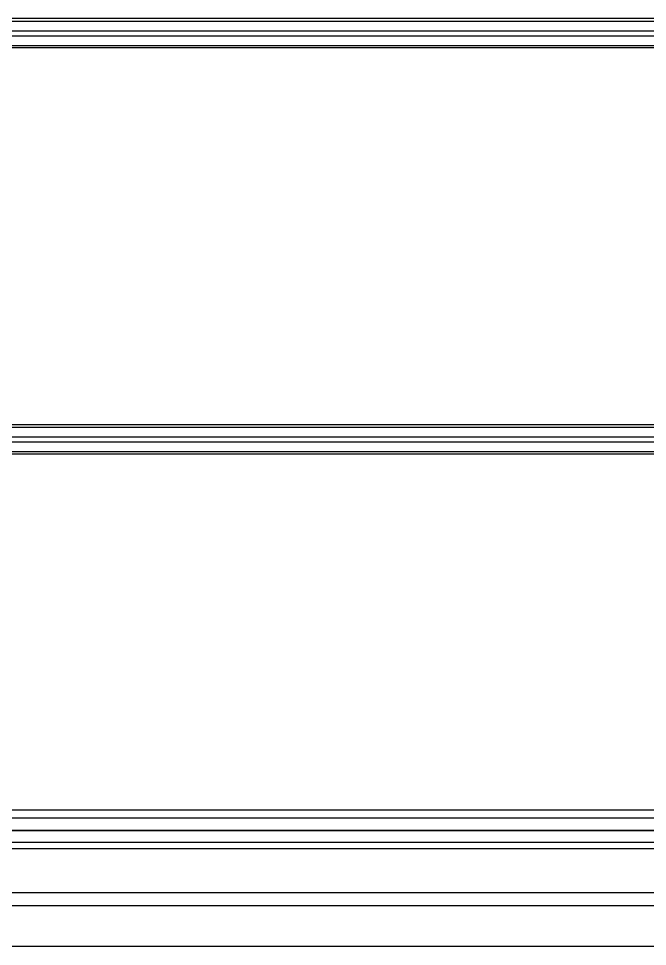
# Model space of a CAD drawing. Header units: millimetres. Extents: x 21899 to 38731, y -5425 to 3612.
# Drawn here: x 31338.4 to 31532, y 252.1 to 537.6 of the extents above; entities that cross this region are included whole.
import ezdxf

# ---------------------------------------------------------------- set-up
doc = ezdxf.new("R2010")
doc.units = ezdxf.units.MM

msp = doc.modelspace()

# ---------------------------------------------------------------- linework, layer by layer
at = {"color": 9, "linetype": 'Continuous'}
for p, q in [((31344.93, 537.61), (31267.24, 537.61)), ((31267.24, 536.83), (31344.93, 536.83)), ((32262.43, 537.61), (31344.93, 537.61)), ((31344.93, 536.83), (32262.43, 536.83)), ((31267.24, 533.86), (31344.93, 533.86)), ((31267.24, 532.31), (31344.93, 532.31)), ((31344.93, 533.86), (32262.43, 533.86)), ((31344.93, 532.31), (32262.43, 532.31)), ((31267.24, 529.34), (31344.93, 529.34)), ((31344.93, 528.56), (31267.24, 528.56)), ((31344.93, 529.34), (32262.43, 529.34)), ((32262.43, 528.56), (31344.93, 528.56)), ((31344.93, 412.61), (31267.24, 412.61)), ((31267.24, 411.83), (31344.93, 411.83)), ((32262.43, 412.61), (31344.93, 412.61)), ((31344.93, 411.83), (32262.43, 411.83)), ((31267.24, 408.86), (31344.93, 408.86)), ((31344.93, 408.86), (32262.43, 408.86)), ((31267.24, 407.31), (31344.93, 407.31)), ((31344.93, 407.31), (32262.43, 407.31)), ((31267.24, 404.34), (31344.93, 404.34)), ((31344.93, 403.56), (31267.24, 403.56)), ((31344.93, 404.34), (32262.43, 404.34)), ((32262.43, 403.56), (31344.93, 403.56)), ((31344.93, 294.01), (31269.24, 294.01)), ((31344.93, 291.58), (31269.24, 291.58)), ((32262.43, 294.01), (31344.93, 294.01)), ((32262.43, 291.58), (31344.93, 291.58)), ((31344.93, 287.73), (31269.24, 287.73)), ((32262.43, 287.73), (31344.93, 287.73)), ((31344.93, 284.09), (31269.24, 284.09)), ((32262.43, 284.09), (31344.93, 284.09)), ((31344.93, 268.59), (31230.24, 268.59)), ((34109.19, 268.59), (31344.93, 268.59))]:
    msp.add_line(p, q, dxfattribs=at)
at = {"color": 7, "linetype": 'Continuous'}
for p, q in [((31344.93, 287.64), (31269.24, 287.64)), ((32262.43, 287.64), (31344.93, 287.64)), ((34222.24, 282.09), (31228.24, 282.09)), ((31344.93, 252.09), (31230.24, 252.09)), ((33128.49, 252.09), (31344.93, 252.09))]:
    msp.add_line(p, q, dxfattribs=at)
msp.add_line((34220.24, 264.59), (31230.24, 264.59))

doc.saveas('drawing.dxf')
